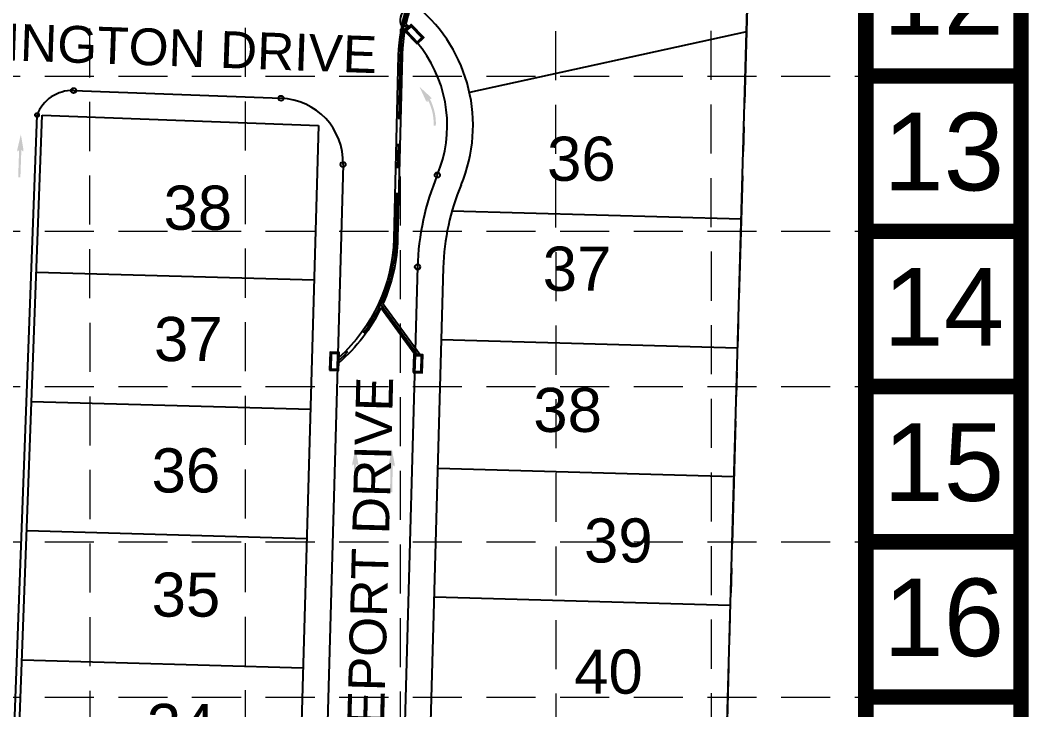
# Model space of a CAD drawing. Header units: inches. Extents: x 3312 to 5850, y 7905 to 11961.
# Drawn here: x 5438.8 to 5849.7, y 10876.5 to 11157.7 of the extents above; entities that cross this region are included whole.
import ezdxf
from ezdxf.enums import TextEntityAlignment as Align

# ---------------------------------------------------------------- set-up
doc = ezdxf.new("R2010")
doc.units = ezdxf.units.IN
doc.header["$LTSCALE"] = 80
doc.header["$MEASUREMENT"] = 0
for name, pattern in [('CENTER2', [1.125, 0.75, -0.125, 0.125, -0.125]), ('HIDDEN', [0.375, 0.25, -0.125]), ('PHANTOM2', [1.25, 0.625, -0.125, 0.125, -0.125, 0.125, -0.125])]:
    doc.linetypes.add(name, pattern=pattern)
for name, color, linetype in [('1 LOT NUMBER', 7, 'Continuous'), ('BASE', 7, 'Continuous'), ('BNDY', 7, 'PHANTOM2'), ('grid', 254, 'HIDDEN'), ('LOT NUM', 7, 'Continuous'), ('LOTLINE', 7, 'Continuous'), ('PAVING', 7, 'Continuous'), ('ROW', 7, 'Continuous'), ('STORM', 250, 'Continuous'), ('STORM CL', 7, 'CENTER2'), ('STORM INLET', 250, 'Continuous')]:
    doc.layers.add(name, color=color, linetype=linetype)
doc.styles.get("Standard").update_dxf_attribs({"font": 'ARIAL.TTF', "height": 25})

msp = doc.modelspace()

# ---------------------------------------------------------------- hatches: boundary and pattern name
at = {"layer": 'PAVING', "linetype": 'Continuous', "lineweight": 30}
h = msp.add_hatch(color=256, dxfattribs=at)
edge = h.paths.add_edge_path()
edge.add_line((5604.052627797535, 11124.90220767963), (5601.496297797536, 11130.48652767963))
edge.add_line((5601.496297797536, 11130.48652767963), (5606.012242797535, 11126.33713767963))
edge.add_line((5606.012242797535, 11126.33713767963), (5606.013294389615, 11126.33778028481))
edge.add_ellipse((5606.099759315911, 11125.98594342522), major_axis=(0.347349994367969, -0.4744385960401743), ratio=0.285714285714286, start_angle=-17.182672222222322, end_angle=124.7269333333333, ccw=False)
edge.add_line((5606.391561086663, 11125.50336185343), (5606.389192797536, 11125.50133767963))
edge.add_line((5606.389192797535, 11125.50133767963), (5605.634452797534, 11125.64340267963))
edge.add_line((5605.634452797535, 11125.64340267963), (5605.646130829097, 11125.64397776851))
edge.add_arc((5586.700002121591, 11115.58360703734), 21.4515, 357.55997693538217, 387.9682463798266, ccw=False)
edge.add_line((5608.132052779375, 11114.6703407356), (5607.229871524303, 11114.70878452111))
edge.add_arc((5586.700002121591, 11115.58360703734), 20.54850000000001, 357.5599769353822, 387.6357824909377)
edge.add_line((5604.904207342364, 11125.1150164048), (5604.903547797534, 11125.11367767963))
edge.add_line((5604.903547797535, 11125.11367767963), (5604.731347797536, 11124.27493767963))
edge.add_line((5604.731347797536, 11124.27493767963), (5604.731066255244, 11124.27219042045))
edge.add_ellipse((5604.360842730802, 11124.70668090323), major_axis=(0.347349994367969, -0.4744385960401743), ratio=0.2857142857142858, start_angle=-125.83152777777792, end_angle=14.496719444444523, ccw=False)
edge.add_line((5604.047603534556, 11124.90395874137), (5604.051641687728, 11124.90338998789))
at = {"layer": 'PAVING'}
h = msp.add_hatch(color=256, dxfattribs=at)
edge = h.paths.add_edge_path()
edge.add_line((5437.821068673395, 11104.21726082097), (5438.366438673394, 11104.76452082097))
edge.add_line((5438.366438673394, 11104.76452082097), (5437.973213673394, 11093.65825082097))
edge.add_line((5437.973213673394, 11093.65825082097), (5438.875583673394, 11093.62496582097))
edge.add_line((5438.875583673394, 11093.62496582097), (5439.268913673393, 11104.73123582097))
edge.add_line((5439.268913673394, 11104.73123582097), (5439.885683673395, 11104.13242082097))
edge.add_line((5439.885683673395, 11104.13242082097), (5439.887375877433, 11104.13076115475))
edge.add_ellipse((5439.949530176944, 11104.69819774216), major_axis=(-0.0207879072026547, -0.5876324215988544), ratio=0.2857142857142856, start_angle=345.5032805555555, end_angle=485.8315277777779)
edge.add_line((5440.097818977511, 11105.03738472325), (5440.095683673394, 11105.03678582097))
edge.add_line((5440.095683673394, 11105.03678582097), (5439.071093673394, 11111.09287082097))
edge.add_line((5439.071093673394, 11111.09287082097), (5437.664828673394, 11105.11816082097))
edge.add_line((5437.664828673394, 11105.11816082097), (5437.666131281512, 11105.1191147527))
edge.add_ellipse((5437.792278029709, 11104.7794791286), major_axis=(-0.0207879072026547, -0.5876324215988544), ratio=0.285714285714286, start_angle=235.2730666666667, end_angle=377.1826722222223)
edge.add_line((5437.822017322625, 11104.21631945203), (5437.821068673394, 11104.21726082097))
edge.add_line((5437.821068673395, 11104.21726082097), (5437.821068673395, 11104.21726082097))
edge.add_line((5437.821068673395, 11104.21726082097), (5437.821068673395, 11104.21726082097))
h = msp.add_hatch(color=256, dxfattribs=at)
edge = h.paths.add_edge_path()
edge.add_line((5574.287048673395, 10976.22415082097), (5574.822023673395, 10976.78159582097))
edge.add_line((5574.822023673394, 10976.78159582097), (5574.638063673394, 10965.66986582097))
edge.add_line((5574.638063673394, 10965.66986582097), (5575.540958673394, 10965.65359082097))
edge.add_line((5575.540958673394, 10965.65359082097), (5575.724918673393, 10976.76532082097))
edge.add_line((5575.724918673394, 10976.76532082097), (5576.352923673395, 10976.17826582097))
edge.add_line((5576.352923673394, 10976.17826582097), (5576.354628837153, 10976.17667499518))
edge.add_ellipse((5576.406082506123, 10976.74518177406), major_axis=(-0.009714160160458934, -0.5879197522556774), ratio=0.2857142857142856, start_angle=345.5032805555555, end_angle=485.8315277777779)
edge.add_line((5576.547955249571, 10977.08710208814), (5576.545808673393, 10977.08630582097))
edge.add_line((5576.545808673393, 10977.08630582097), (5575.407293673394, 10983.12212582097))
edge.add_line((5575.407293673394, 10983.12212582097), (5574.113903673393, 10977.12200582097))
edge.add_line((5574.113903673394, 10977.12200582097), (5574.115159412692, 10977.12300843592))
edge.add_ellipse((5574.247681968804, 10976.78580948669), major_axis=(-0.009714160160458934, -0.5879197522556774), ratio=0.2857142857142858, start_angle=235.2730666666667, end_angle=377.1826722222223)
edge.add_line((5574.288025014778, 10976.22330998847), (5574.287048673395, 10976.22415082097))
edge.add_line((5574.287048673395, 10976.22415082097), (5574.287048673395, 10976.22415082097))
edge.add_line((5574.287048673395, 10976.22415082097), (5574.287048673395, 10976.22415082097))
h = msp.add_hatch(color=256, dxfattribs=at)
edge = h.paths.add_edge_path()
edge.add_line((5589.125543673394, 10975.83397082097), (5589.660623673394, 10976.39131082097))
edge.add_line((5589.660623673394, 10976.39131082097), (5589.476558673395, 10965.27937082097))
edge.add_line((5589.476558673394, 10965.27937082097), (5590.379558673393, 10965.26320082097))
edge.add_line((5590.379558673394, 10965.26320082097), (5590.563308673394, 10976.37503582097))
edge.add_line((5590.563308673394, 10976.37503582097), (5591.191313673395, 10975.78808582097))
edge.add_line((5591.191313673394, 10975.78808582097), (5591.193080482653, 10975.78634017671))
edge.add_ellipse((5591.244534151624, 10976.35484695558), major_axis=(-0.009714160160458934, -0.5879197522556774), ratio=0.2857142857142856, start_angle=345.5032805555555, end_angle=485.8315277777779)
edge.add_line((5591.386406895072, 10976.69676726966), (5591.384198673393, 10976.69612582097))
edge.add_line((5591.384198673394, 10976.69612582097), (5590.245788673395, 10982.73194582097))
edge.add_line((5590.245788673395, 10982.73194582097), (5588.952398673394, 10976.73161582097))
edge.add_line((5588.952398673394, 10976.73161582097), (5588.953611058198, 10976.73267361745))
edge.add_ellipse((5589.086133614311, 10976.39547466822), major_axis=(-0.009714160160458934, -0.5879197522556774), ratio=0.2857142857142858, start_angle=235.2730666666667, end_angle=377.1826722222223)
edge.add_line((5589.126476660284, 10975.83297517), (5589.125543673394, 10975.83397082097))
edge.add_line((5589.125543673394, 10975.83397082097), (5589.125543673394, 10975.83397082097))
edge.add_line((5589.125543673394, 10975.83397082097), (5589.125543673394, 10975.83397082097))

# ---------------------------------------------------------------- linework, layer by layer
at = {"layer": 'BASE', "const_width": 6.327647884333438}
for points in [[(5846.571530475316, 7907.784357654534), (5846.571530475316, 11957.47900362773), (3315.512376741896, 11957.47900362773), (3315.512376741896, 7907.784357654534)], [(5783.295051632005, 7971.060836497672), (5783.295051632005, 11894.20252478459), (3378.788855585378, 11894.20252478459), (3378.788855585378, 7971.060836497672)]]:
    msp.add_lwpolyline(points, close=True, dxfattribs=at)
for points in [[(5846.571530475316, 11134.88477866453), (5783.295051632005, 11134.88477866453)], [(5846.571530475316, 11071.60829982105), (5783.295051632005, 11071.60829982105)], [(5846.571530475316, 11008.33182097791), (5783.295051632005, 11008.33182097791)], [(5846.571530475316, 10945.05534213443), (5783.295051632005, 10945.05534213443)], [(5846.571530475316, 10881.77886329129), (5783.295051632005, 10881.77886329129)]]:
    msp.add_lwpolyline(points, dxfattribs=at)
at = {"layer": 'BNDY'}
msp.add_line((5738.63454526707, 11294.11938808437), (5677.213591546712, 9103.61546711877), dxfattribs=at)
at = {"layer": 'grid', "color": 252, "linetype": 'HIDDEN', "lineweight": 0}
for p, q in [((5467.388809023965, 8224.310882535256), (5467.192127032225, 11895.62124953897)), ((5530.783560792595, 8224.523645064215), (5530.468605875534, 11895.62124953897)), ((5593.935300253978, 8223.973317847354), (5593.745084718845, 11895.62124953897)), ((5657.350173352713, 8223.144497367528), (5657.021563562153, 11895.62124953897)), ((5720.66922000641, 8223.317016589952), (5720.298042405464, 11895.62124953897)), ((3378.788855585378, 11134.88477866453), (5783.295051632005, 11134.88477866453)), ((3378.788855585378, 11071.60829982105), (5783.295051632005, 11071.60829982105)), ((3378.788855585378, 11008.33182097791), (5783.295051632005, 11008.33182097791)), ((3378.788855585378, 10945.05534213443), (5783.295051632005, 10945.05534213443)), ((3378.788855585378, 10881.77886329129), (5783.295051632005, 10881.77886329129))]:
    msp.add_line(p, q, dxfattribs=at)
at = {"layer": 'LOTLINE'}
for p, q in [((5738.174671171792, 11277.71957582097), (5733.954858437334, 11123.97422352018)), ((5702.601808057073, 10009.05545855116), (5735.328035799009, 11176.19673278423)), ((5734.676753673394, 11152.97065082097), (5621.826428673394, 11128.23800582097)), ((5732.532180011784, 11076.48592248728), (5614.700881082068, 11079.78987035526)), ((5445.396123616782, 11054.94507549839), (5558.521147869078, 11051.7730899045)), ((5731.060676967561, 11024.00654864409), (5610.358117132057, 11027.3910056522)), ((5443.444098793026, 11002.26909277782), (5557.043758810118, 10999.08379856611)), ((5729.589173920136, 10971.52717480409), (5608.88661408463, 10974.91163180901)), ((5441.492073972476, 10949.59311006045), (5555.566369751155, 10946.39450723093)), ((5728.117670872711, 10919.0478009609), (5607.41511104041, 10922.43225796902)), ((5439.540049151924, 10896.91712734308), (5554.088980692193, 10893.70521589574))]:
    msp.add_line(p, q, dxfattribs=at)
at = {"layer": 'PAVING'}
for p, q in [((5460.520449788541, 11128.9551763262), (5545.077804689202, 11125.82171261012)), ((5422.883978673394, 10504.15759082097), (5445.668348673394, 11118.99832082097)), ((5570.345408304884, 11098.85405524738), (5542.109268546285, 10091.84633062016)), ((5600.685664959445, 11057.05167578038), (5554.425105822507, 9407.224865322147))]:
    msp.add_line(p, q, dxfattribs=at)
for centre, radius in [((5460.520493673394, 11128.95515582097), 1.05), ((5545.077804411247, 11125.82171261995), 1.05), ((5445.668353005917, 11118.99843773509), 0.7875000000000001), ((5570.345408298274, 11098.8540550002), 1.05), ((5608.739507460298, 11094.53686964788), 1.05), ((5600.685728585963, 11057.05183575407), 1.05)]:
    msp.add_circle(centre, radius, dxfattribs=at)
at = {"layer": 'PAVING', "extrusion": (0, 0, -1)}
msp.add_arc((-5598.91530278972, 11157.6801204372), 5.25, 311.9812944444452, 34.66929444444366, dxfattribs=at)
at = {"layer": 'PAVING'}
for centre, radius, start, end in [((5560.287023168152, 11114.75089363915), 52.5, 36.42564549546652, 48.01870515262451), ((5560.287023168152, 11114.75089363915), 52.5, 337.3543977015338, 36.42564549546652), ((5459.956643673394, 11113.74055082097), 15.225, 87.87776988416536, 159.7971054845133), ((5544.105718891288, 11099.5897178475), 26.25, 358.3940611111128, 87.87774722222288), ((5705.644412640657, 11054.10866968795), 105, 157.3543977015338, 178.3938674828673)]:
    msp.add_arc(centre, radius, start, end, dxfattribs=at)
at = {"layer": 'ROW'}
for p, q in [((5424.982508673394, 10504.07747582097), (5447.766878673394, 11118.92062082097)), ((5447.766925067327, 11118.92057994509), (5560.287023167092, 11114.75089363768)), ((5560.287023167092, 11114.75089363768), (5531.319093171364, 10081.64475646293)), ((5611.18153972552, 11056.75737517154), (5564.920980588583, 9406.930564710095))]:
    msp.add_line(p, q, dxfattribs=at)
for centre, radius, start, end in [((5560.287023168152, 11114.75089363915), 63, 337.3543977015338, 50.07573374177309), ((5705.644412640657, 11054.10866968795), 94.5, 157.3543977015338, 178.3938674828673)]:
    msp.add_arc(centre, radius, start, end, dxfattribs=at)
at = {"layer": 'STORM', "color": 5}
for p, q in [((5596.123373673394, 11153.94841082097), (5595.609923673394, 11154.32798582097)), ((5597.272073673394, 11155.05794582097), (5595.958418673395, 11156.02919582097)), ((5599.596983673394, 11021.39011082097), (5585.762813673394, 11040.35720582097)), ((5601.587048673395, 11021.33435582097), (5586.522593673394, 11041.98827582097))]:
    msp.add_line(p, q, dxfattribs=at)
at = {"layer": 'STORM', "color": 5, "flags": 128}
for points in [[(5650.194657819944, 11246.12721491518), (5605.088759784267, 11180.91128598119), (5605.08870927932, 11180.91127310023, 0.1461298293915926), (5592.852069692406, 11143.34387592031), (5591.008242255962, 11068.65529197457), (5591.008210151714, 11068.65526491765, -0.2063444828923573), (5568.66363873442, 11020.14609299349)], [(5651.490081846862, 11245.23139038196), (5606.38411756252, 11180.01536566075), (5606.384066682958, 11180.01535223496, 0.09784831990462975), (5595.958434489297, 11156.02918966481)], [(5595.609914147207, 11154.32798764517, 0.04115282524581475), (5594.426589974399, 11143.30500594381), (5592.582762537953, 11068.61642199807), (5592.582730585045, 11068.61640098806, -0.09987847216985801), (5586.52253967587, 11041.98829000844)], [(5595.282162110952, 11152.47718276774, 0.03417733507930996), (5594.426589974399, 11143.30500594381), (5592.582762537953, 11068.61642199807), (5592.582730585045, 11068.61640098806, -0.09987847216985801), (5586.52253967587, 11041.98829000844)]]:
    msp.add_lwpolyline(points, format="xyb", dxfattribs=at)
at = {"layer": 'STORM', "color": 5, "extrusion": (0, 0, -1)}
msp.add_arc((-5523.566251590697, 11070.3199365682), 69.03750000000035, 205.7220958523622, 229.2744343136559, dxfattribs=at)
msp.add_arc((-5523.566251590697, 11070.3199365682), 69.03750000000035, 205.7220958523622, 229.2744343136559, dxfattribs=at)
at = {"layer": 'STORM CL', "color": 5}
for p, q in [((5597.125703673394, 11154.18676082097), (5595.081983673394, 11155.69781582097)), ((5600.982878673393, 11020.82626082097), (5585.615603673395, 11041.89545582097))]:
    msp.add_line(p, q, dxfattribs=at)
at = {"layer": 'STORM CL', "color": 5, "flags": 128}
msp.add_lwpolyline([(5730.1823181735, 11294.43225217218), (5683.622620483905, 11274.57897694039), (5683.622618811991, 11274.57897622763, 0.1415960282494129), (5654.260476886858, 11250.62139568593), (5654.260508673394, 11250.62138582097), (5605.736438673394, 11180.46332582097), (5605.736387981139, 11180.46331266759, 0.1461298293915926), (5593.639329833403, 11143.32444093206), (5591.795502396957, 11068.63585698632), (5591.79547036838, 11068.63583295285, -0.2119204058871567), (5568.095051079014, 11018.59713196395)], format="xyb", dxfattribs=at)
at = {"layer": 'STORM INLET', "color": 5, "flags": 128}
for points in [[(5600.545973673395, 11148.00152582097), (5603.189033673394, 11150.55481082097), (5598.082358673394, 11155.84072082097), (5595.439403673394, 11153.28764582097)], [(5600.558783673394, 11148.74398082097), (5602.446893673394, 11150.56741082097), (5598.069548673394, 11155.09879082097), (5596.181753673394, 11153.27473082097)], [(5564.843558673394, 11015.01188582097), (5568.517088673394, 11014.90898582097), (5568.722678673395, 11022.25594082097), (5565.049358673394, 11022.35884082097)], [(5565.383048673394, 11015.52197582097), (5568.006788673394, 11015.44826582097), (5568.183398673395, 11021.74595582097), (5565.559343673394, 11021.81945582097)], [(5598.955013673394, 11014.05544082097), (5602.628543673394, 11013.95254082097), (5602.834133673394, 11021.29939082097), (5599.160813673394, 11021.40229082097)], [(5599.494503673394, 11014.56553082097), (5602.118243673394, 11014.49182082097), (5602.294853673395, 11020.78951082097), (5599.670903673394, 11020.86301082097)]]:
    msp.add_lwpolyline(points, close=True, dxfattribs=at)

# ---------------------------------------------------------------- texts
at = {"layer": '1 LOT NUMBER'}
for s, p in [('36', (5653.457466786278, 11101.17236571597)), ('38', (5497.202663673394, 11081.22415071597)), ('37', (5651.675196786278, 11056.36277571597)), ('37', (5493.311153673394, 11027.68433571597)), ('38', (5647.849521786279, 10998.79547571597)), ('36', (5492.338328673394, 10974.14452071597)), ('39', (5668.506488673394, 10945.58599071597)), ('35', (5492.338328673394, 10923.52507071597)), ('40', (5664.489923673394, 10892.13469071597)), ('34', (5490.392573673394, 10869.98525571597))]:
    msp.add_text(s, height=18, dxfattribs=at).set_placement(p, align=Align.MIDDLE_LEFT)
at = {"layer": 'BASE'}
for s, p in [('12', (5814.988578235274, 11167.6236394103)), ('13', (5815.063212264466, 11104.07863035801)), ('14', (5815.063212264466, 11040.8021873635)), ('15', (5815.063256426738, 10977.525684479)), ('16', (5815.063300588751, 10914.24920155789))]:
    msp.add_text(s, height=31.63823942166719, dxfattribs=at).set_placement(p, align=Align.MIDDLE_CENTER)
at = {"layer": 'LOT NUM'}
for s, rotation, p in [('LEXINGTON DRIVE', 358.0042111111134, (5393.39797438738, 11150.18802163178)), ('BRIDGEPORT DRIVE', 88.47997777777728, (5577.763804045387, 10803.87956712588))]:
    msp.add_text(s, height=15, rotation=rotation, dxfattribs=at).set_placement(p, align=Align.MIDDLE_LEFT)

doc.saveas('drawing.dxf')
